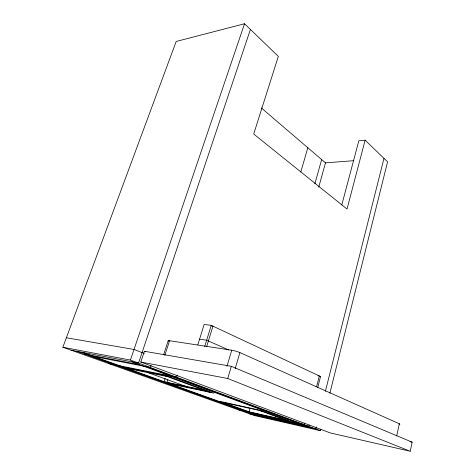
<?xml version="1.0" encoding="UTF-8"?>
<svg xmlns="http://www.w3.org/2000/svg" width="475" height="475" viewBox="0 0 475 475"><rect width="100%" height="100%" fill="white"/><g stroke="black" fill="none" stroke-linecap="round" stroke-linejoin="round"><path stroke-width="0.71" d="M410.234 451.25L412.14 442.172L231.337 366.32L144.4 351.268L140.802 362.027L330.404 432.957L410.234 451.25L227.745 378.504L140.802 362.027M396.72 435.902L399.344 423.789L239.893 352.593A5.967 0.796 16.1 0 0 231.747 350.218L169.563 340.735A5.534 0.671 16.7 0 0 168.672 341.252M341.786 204.939L358.827 140.79L365.127 140.173L347.029 209.059L253.715 134.039L278.326 56.382L244.53 23.75L176.183 41.462L62.86 347.255L254.362 415.536L320.53 430.7L320.892 429.258M329.852 393.318L387.576 161.844L365.127 140.173M316.427 426.924L315.911 428.978L249.595 413.838M325.393 391.281L383.972 158.365M309.189 424.965L308.839 426.354L250.764 413.161L91.004 355.918L150.397 367.484L151.08 365.418M316.629 386.555L319.337 375.963L317.983 375.731M317.668 387.802L320.548 376.527L211.232 325.363L204.149 324.484L197.82 344.761M304.38 423.166L304.024 424.561L237.346 409.468M318.731 187.114L325.488 162.866L261.274 107.902M249.078 411.795L220.263 401.434L260.211 410.263L288.622 420.731L249.078 411.795L250.082 408.221M314.842 183.843L321.658 159.588M300.817 171.974L307.824 147.749M235.178 368.695L239.893 352.593M227.745 378.504L231.337 366.32M226.973 366.308L231.747 350.218M204.695 346.542L211.232 325.363M206.655 346.596L212.948 326.171L211.535 325.992M177.276 375.232L176.647 377.233L108.538 363.541M165.152 378.314L164.071 381.668L204.096 390.106M167.865 379.59L166.998 382.286L173.339 384.566L213.673 393.116L166.832 375.867L126.463 367.715L130.013 368.992M164.807 355.371L169.563 340.735M163.614 354.766L168.15 340.824M250.42 29.438L138.546 363.078L70.846 350.105M62.86 347.255L130.423 360.062L244.53 23.75M325.179 162.889L353.839 160.681M199.565 339.186L206.649 340.207L228.707 349.974M319.188 376.295L320.548 376.527M66.381 337.761L134.015 349.469L144.269 353.447M84.289 353.982L139.727 364.723M127.092 368.398L167.123 376.515M170.181 383.432L207.266 391.269M409.967 441.697L412.14 442.172M222.989 402.414L262.907 411.255M250.367 413.387L304.718 425.76M76.445 351.179L255.2 415.114M82.151 352.272L260.888 416.415M148.075 372.655L185.084 386.098M163.56 375.202L210.407 392.427M259.688 410.543L285.439 420.013M147.001 366.819L305.573 425.612M131.789 361.784L309.433 427.5M130.423 360.062L320.53 430.7M144.4 351.268L145.783 351.809M399.344 423.789A4.584 0.445 14.8 0 1 399.16 424.217"/></g></svg>
